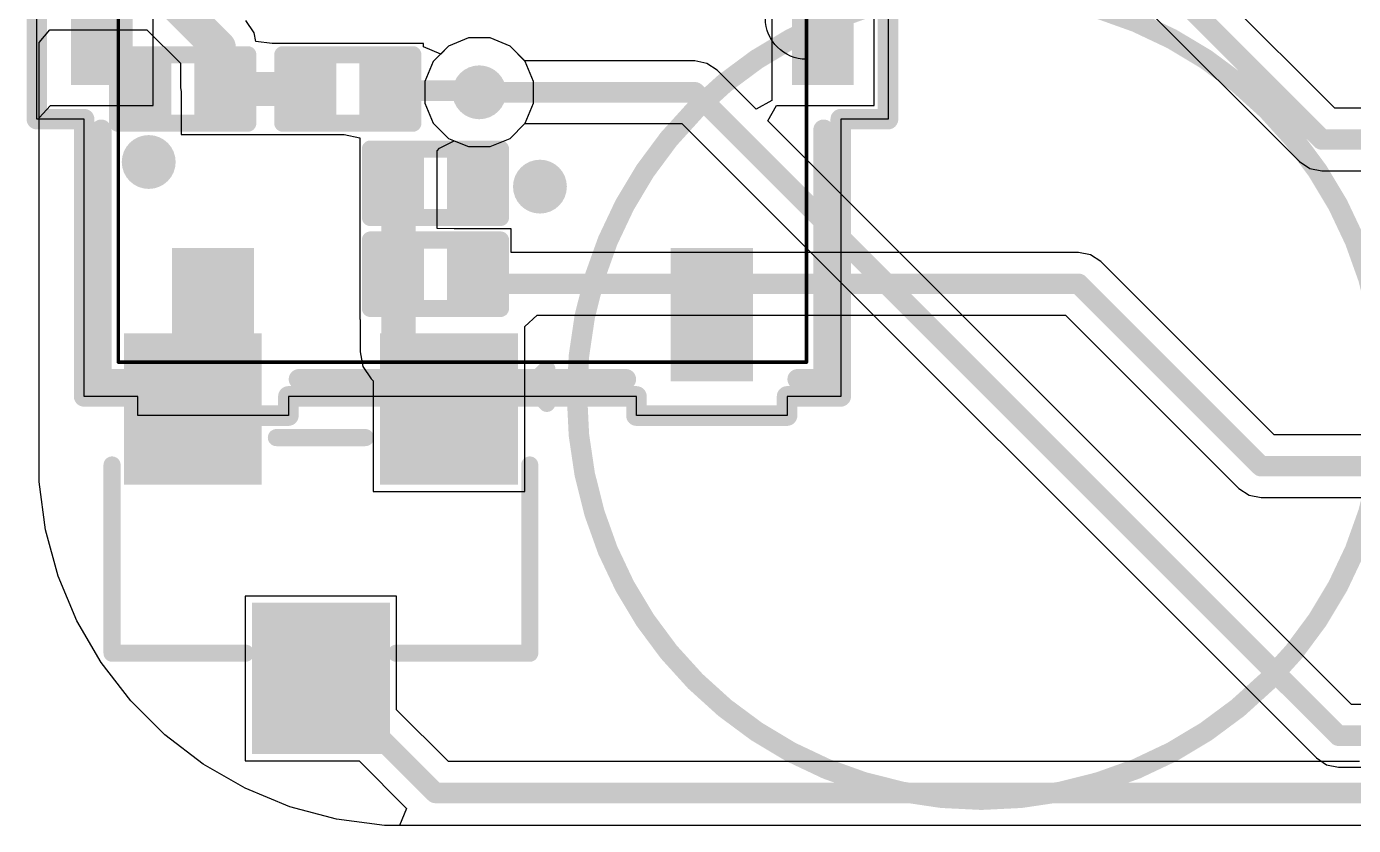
# Model space of a CAD drawing. Header units: inches. Extents: x -0.01 to 1.52, y -0.01 to 0.64.
# Drawn here: x 0.0065 to 0.3941, y 0.0102 to 0.2436 of the extents above; entities that cross this region are included whole.
import ezdxf

# ---------------------------------------------------------------- set-up
doc = ezdxf.new("R2010")
doc.units = ezdxf.units.IN
doc.header["$MEASUREMENT"] = 0
for name, color, linetype in [('Bottom Layer', 5, 'Continuous'), ('Bottom Overlay', 54, 'Continuous'), ('Bottom Solder', 6, 'Continuous'), ('Mechanical 13', 56, 'Continuous'), ('Mechanical 15', 56, 'Continuous'), ('Top Layer', 1, 'Continuous'), ('Top Overlay', 2, 'Continuous'), ('Top Paste', 8, 'Continuous'), ('Top Solder', 216, 'Continuous'), ('Via Holes', 16, 'Continuous')]:
    doc.layers.add(name, color=color, linetype=linetype)

# ---------------------------------------------------------------- blocks, each defined once
blk = doc.blocks.new('EVQPLH_PAN_B_16')
at = {"layer": 'Bottom Layer'}
for points in [[(0.0195, 0.09631), (-0.0195, 0.09631), (-0.0195, 0.11431), (0.0195, 0.11431)], [(-0.10611, 0.08483), (-0.06711, 0.08483), (-0.06711, 0.06083), (-0.10611, 0.06083)], [(0.10611, 0.06083), (0.06711, 0.06083), (0.06711, 0.08483), (0.10611, 0.08483)], [(-0.10611, -0.06083), (-0.06711, -0.06083), (-0.06711, -0.08483), (-0.10611, -0.08483)], [(0.10611, -0.08483), (0.06711, -0.08483), (0.06711, -0.06083), (0.10611, -0.06083)], [(0.0195, -0.11431), (-0.0195, -0.11431), (-0.0195, -0.09631), (0.0195, -0.09631)]]:
    blk.add_hatch(color=5, dxfattribs=at).paths.add_polyline_path(points)
at = {"layer": 'Bottom Solder'}
for points in [[(-0.10611, 0.08483), (-0.06711, 0.08483), (-0.06711, 0.06083), (-0.10611, 0.06083)], [(0.10611, 0.06083), (0.06711, 0.06083), (0.06711, 0.08483), (0.10611, 0.08483)], [(-0.10611, -0.06083), (-0.06711, -0.06083), (-0.06711, -0.08483), (-0.10611, -0.08483)], [(0.10611, -0.08483), (0.06711, -0.08483), (0.06711, -0.06083), (0.10611, -0.06083)]]:
    blk.add_hatch(color=6, dxfattribs=at).paths.add_polyline_path(points)
at = {"layer": 'Bottom Overlay'}
for points in [[(-0.1055, 0.1055, 0.006, 0.006, 0), (-0.0326, 0.1055, 0.006, 0.006, 0)], [(-0.1055, 0.1055, 0.006, 0.006, 0), (-0.1055, 0.09793, 0.006, 0.006, 0)], [(0.0326, 0.1055, 0.006, 0.006, 0), (0.1055, 0.1055, 0.006, 0.006, 0)], [(0.1055, 0.1055, 0.006, 0.006, 0), (0.1055, 0.09793, 0.006, 0.006, 0)], [(-0.1055, 0.04773, 0.006, 0.006, 0), (-0.1055, -0.04773, 0.006, 0.006, 0)], [(0.1055, 0.04773, 0.006, 0.006, 0), (0.1055, -0.04773, 0.006, 0.006, 0)], [(-0.1055, -0.09793, 0.006, 0.006, 0), (-0.1055, -0.1055, 0.006, 0.006, 0)], [(0.1055, -0.09793, 0.006, 0.006, 0), (0.1055, -0.1055, 0.006, 0.006, 0)], [(-0.1055, -0.1055, 0.006, 0.006, 0), (-0.0326, -0.1055, 0.006, 0.006, 0)], [(0.0326, -0.1055, 0.006, 0.006, 0), (0.1055, -0.1055, 0.006, 0.006, 0)]]:
    blk.add_lwpolyline(points, format="xyseb", dxfattribs=at)
for points in [[(-0.107, 0.1055, 0.003, 0.003, 1), (-0.104, 0.1055, 0.003, 0.003, 1)], [(-0.107, 0.1055, 0.003, 0.003, 1), (-0.104, 0.1055, 0.003, 0.003, 1)], [(-0.0341, 0.1055, 0.003, 0.003, 1), (-0.0311, 0.1055, 0.003, 0.003, 1)], [(0.0311, 0.1055, 0.003, 0.003, 1), (0.0341, 0.1055, 0.003, 0.003, 1)], [(0.104, 0.1055, 0.003, 0.003, 1), (0.107, 0.1055, 0.003, 0.003, 1)], [(0.104, 0.1055, 0.003, 0.003, 1), (0.107, 0.1055, 0.003, 0.003, 1)], [(-0.107, 0.09793, 0.003, 0.003, 1), (-0.104, 0.09793, 0.003, 0.003, 1)], [(0.104, 0.09793, 0.003, 0.003, 1), (0.107, 0.09793, 0.003, 0.003, 1)], [(-0.107, 0.04773, 0.003, 0.003, 1), (-0.104, 0.04773, 0.003, 0.003, 1)], [(0.104, 0.04773, 0.003, 0.003, 1), (0.107, 0.04773, 0.003, 0.003, 1)], [(-0.107, -0.04773, 0.003, 0.003, 1), (-0.104, -0.04773, 0.003, 0.003, 1)], [(0.104, -0.04773, 0.003, 0.003, 1), (0.107, -0.04773, 0.003, 0.003, 1)], [(-0.107, -0.09793, 0.003, 0.003, 1), (-0.104, -0.09793, 0.003, 0.003, 1)], [(0.104, -0.09793, 0.003, 0.003, 1), (0.107, -0.09793, 0.003, 0.003, 1)], [(-0.107, -0.1055, 0.003, 0.003, 1), (-0.104, -0.1055, 0.003, 0.003, 1)], [(-0.107, -0.1055, 0.003, 0.003, 1), (-0.104, -0.1055, 0.003, 0.003, 1)], [(-0.0341, -0.1055, 0.003, 0.003, 1), (-0.0311, -0.1055, 0.003, 0.003, 1)], [(0.0311, -0.1055, 0.003, 0.003, 1), (0.0341, -0.1055, 0.003, 0.003, 1)], [(0.104, -0.1055, 0.003, 0.003, 1), (0.107, -0.1055, 0.003, 0.003, 1)], [(0.104, -0.1055, 0.003, 0.003, 1), (0.107, -0.1055, 0.003, 0.003, 1)]]:
    blk.add_lwpolyline(points, format="xyseb", close=True, dxfattribs=at)
at = {"layer": 'Mechanical 13'}
for points, format in [([(-0.1005, 0.1005, 0.001, 0.001, 0), (-0.1005, -0.1005, 0.001, 0.001, 0)], "xyseb"), ([(-0.1005, 0.1005, 0.001, 0.001, 0), (0.1005, 0.1005, 0.001, 0.001, 0)], "xyseb"), ([(0.1005, 0.1005, 0.001, 0.001, 0), (0.1005, -0.1005, 0.001, 0.001, 0)], "xyseb"), ([(-0.012, -0.1005, -1), (0.012, -0.1005)], "xyb"), ([(-0.1005, -0.1005, 0.001, 0.001, 0), (0.1005, -0.1005, 0.001, 0.001, 0)], "xyseb")]:
    blk.add_lwpolyline(points, format=format, dxfattribs=at)
for points, format in [([(-0.10075, 0.1005, 0.0005, 0.0005, 1), (-0.10025, 0.1005, 0.0005, 0.0005, 1)], "xyseb"), ([(-0.10075, 0.1005, 0.0005, 0.0005, 1), (-0.10025, 0.1005, 0.0005, 0.0005, 1)], "xyseb"), ([(0.10025, 0.1005, 0.0005, 0.0005, 1), (0.10075, 0.1005, 0.0005, 0.0005, 1)], "xyseb"), ([(0.10025, 0.1005, 0.0005, 0.0005, 1), (0.10075, 0.1005, 0.0005, 0.0005, 1)], "xyseb"), ([(-0.10075, -0.1005, 0.0005, 0.0005, 1), (-0.10025, -0.1005, 0.0005, 0.0005, 1)], "xyseb"), ([(-0.10075, -0.1005, 0.0005, 0.0005, 1), (-0.10025, -0.1005, 0.0005, 0.0005, 1)], "xyseb"), ([(-0.012, -0.1005, 1), (-0.012, -0.1005, 1)], "xyb"), ([(0.012, -0.1005, 1), (0.012, -0.1005, 1)], "xyb"), ([(0.10025, -0.1005, 0.0005, 0.0005, 1), (0.10075, -0.1005, 0.0005, 0.0005, 1)], "xyseb"), ([(0.10025, -0.1005, 0.0005, 0.0005, 1), (0.10075, -0.1005, 0.0005, 0.0005, 1)], "xyseb")]:
    blk.add_lwpolyline(points, format=format, close=True, dxfattribs=at)
at = {"layer": 'Mechanical 15'}
for p, q in [((-0.0295, 0.1105), (-0.0295, 0.12431)), ((-0.0295, 0.12431), (0.0295, 0.12431)), ((0.0295, 0.12431), (0.0295, 0.1105)), ((-0.1105, 0.09483), (-0.1105, 0.1105)), ((-0.1105, 0.1105), (-0.0295, 0.1105)), ((0.0295, 0.1105), (0.1105, 0.1105)), ((0.1105, 0.1105), (0.1105, 0.09483)), ((-0.11611, 0.05083), (-0.11611, 0.09483)), ((-0.11611, 0.09483), (-0.1105, 0.09483)), ((0.1105, 0.09483), (0.11611, 0.09483)), ((0.11611, 0.09483), (0.11611, 0.05083)), ((-0.1105, 0.05083), (-0.11611, 0.05083)), ((-0.1105, -0.05083), (-0.1105, 0.05083)), ((0.11611, 0.05083), (0.1105, 0.05083)), ((0.1105, 0.05083), (0.1105, -0.05083)), ((-0.11611, -0.05083), (-0.1105, -0.05083)), ((-0.11611, -0.09483), (-0.11611, -0.05083)), ((0.1105, -0.05083), (0.11611, -0.05083)), ((0.11611, -0.05083), (0.11611, -0.09483)), ((-0.1105, -0.09483), (-0.11611, -0.09483)), ((-0.1105, -0.1105), (-0.1105, -0.09483)), ((0.11611, -0.09483), (0.1105, -0.09483)), ((0.1105, -0.09483), (0.1105, -0.1105)), ((-0.0295, -0.1105), (-0.1105, -0.1105)), ((-0.0295, -0.12431), (-0.0295, -0.1105)), ((0.1105, -0.1105), (0.0295, -0.1105)), ((0.0295, -0.1105), (0.0295, -0.12431)), ((0.0295, -0.12431), (-0.0295, -0.12431))]:
    blk.add_line(p, q, dxfattribs=at)
for points in [[(-0.0295, 0.12431, 0.006, 0.006, 0), (0.0295, 0.12431, 0.006, 0.006, 0)], [(-0.0295, 0.12431, 0.006, 0.006, 0), (-0.0295, 0.1105, 0.006, 0.006, 0)], [(0.0295, 0.12431, 0.006, 0.006, 0), (0.0295, 0.1105, 0.006, 0.006, 0)], [(-0.1105, 0.1105, 0.006, 0.006, 0), (-0.0295, 0.1105, 0.006, 0.006, 0)], [(-0.1105, 0.1105, 0.006, 0.006, 0), (-0.1105, 0.09483, 0.006, 0.006, 0)], [(0.0295, 0.1105, 0.006, 0.006, 0), (0.1105, 0.1105, 0.006, 0.006, 0)], [(0.1105, 0.1105, 0.006, 0.006, 0), (0.1105, 0.09483, 0.006, 0.006, 0)], [(-0.11611, 0.09483, 0.006, 0.006, 0), (-0.1105, 0.09483, 0.006, 0.006, 0)], [(-0.11611, 0.09483, 0.006, 0.006, 0), (-0.11611, 0.05083, 0.006, 0.006, 0)], [(0.1105, 0.09483, 0.006, 0.006, 0), (0.11611, 0.09483, 0.006, 0.006, 0)], [(0.11611, 0.09483, 0.006, 0.006, 0), (0.11611, 0.05083, 0.006, 0.006, 0)], [(-0.11611, 0.05083, 0.006, 0.006, 0), (-0.1105, 0.05083, 0.006, 0.006, 0)], [(-0.1105, 0.05083, 0.006, 0.006, 0), (-0.1105, -0.05083, 0.006, 0.006, 0)], [(0.1105, 0.05083, 0.006, 0.006, 0), (0.1105, -0.05083, 0.006, 0.006, 0)], [(0.1105, 0.05083, 0.006, 0.006, 0), (0.11611, 0.05083, 0.006, 0.006, 0)], [(-0.11611, -0.05083, 0.006, 0.006, 0), (-0.11611, -0.09483, 0.006, 0.006, 0)], [(-0.11611, -0.05083, 0.006, 0.006, 0), (-0.1105, -0.05083, 0.006, 0.006, 0)], [(0.1105, -0.05083, 0.006, 0.006, 0), (0.11611, -0.05083, 0.006, 0.006, 0)], [(0.11611, -0.05083, 0.006, 0.006, 0), (0.11611, -0.09483, 0.006, 0.006, 0)], [(-0.11611, -0.09483, 0.006, 0.006, 0), (-0.1105, -0.09483, 0.006, 0.006, 0)], [(-0.1105, -0.09483, 0.006, 0.006, 0), (-0.1105, -0.1105, 0.006, 0.006, 0)], [(0.1105, -0.09483, 0.006, 0.006, 0), (0.1105, -0.1105, 0.006, 0.006, 0)], [(0.1105, -0.09483, 0.006, 0.006, 0), (0.11611, -0.09483, 0.006, 0.006, 0)], [(-0.1105, -0.1105, 0.006, 0.006, 0), (-0.0295, -0.1105, 0.006, 0.006, 0)], [(-0.0295, -0.1105, 0.006, 0.006, 0), (-0.0295, -0.12431, 0.006, 0.006, 0)], [(0.0295, -0.1105, 0.006, 0.006, 0), (0.0295, -0.12431, 0.006, 0.006, 0)], [(0.0295, -0.1105, 0.006, 0.006, 0), (0.1105, -0.1105, 0.006, 0.006, 0)], [(-0.0295, -0.12431, 0.006, 0.006, 0), (0.0295, -0.12431, 0.006, 0.006, 0)]]:
    blk.add_lwpolyline(points, format="xyseb", dxfattribs=at)
for points in [[(-0.031, 0.12431, 0.003, 0.003, 1), (-0.028, 0.12431, 0.003, 0.003, 1)], [(-0.031, 0.12431, 0.003, 0.003, 1), (-0.028, 0.12431, 0.003, 0.003, 1)], [(0.028, 0.12431, 0.003, 0.003, 1), (0.031, 0.12431, 0.003, 0.003, 1)], [(0.028, 0.12431, 0.003, 0.003, 1), (0.031, 0.12431, 0.003, 0.003, 1)], [(-0.112, 0.1105, 0.003, 0.003, 1), (-0.109, 0.1105, 0.003, 0.003, 1)], [(-0.112, 0.1105, 0.003, 0.003, 1), (-0.109, 0.1105, 0.003, 0.003, 1)], [(-0.031, 0.1105, 0.003, 0.003, 1), (-0.028, 0.1105, 0.003, 0.003, 1)], [(-0.031, 0.1105, 0.003, 0.003, 1), (-0.028, 0.1105, 0.003, 0.003, 1)], [(0.028, 0.1105, 0.003, 0.003, 1), (0.031, 0.1105, 0.003, 0.003, 1)], [(0.028, 0.1105, 0.003, 0.003, 1), (0.031, 0.1105, 0.003, 0.003, 1)], [(0.109, 0.1105, 0.003, 0.003, 1), (0.112, 0.1105, 0.003, 0.003, 1)], [(0.109, 0.1105, 0.003, 0.003, 1), (0.112, 0.1105, 0.003, 0.003, 1)], [(-0.11761, 0.09483, 0.003, 0.003, 1), (-0.11461, 0.09483, 0.003, 0.003, 1)], [(-0.11761, 0.09483, 0.003, 0.003, 1), (-0.11461, 0.09483, 0.003, 0.003, 1)], [(-0.112, 0.09483, 0.003, 0.003, 1), (-0.109, 0.09483, 0.003, 0.003, 1)], [(-0.112, 0.09483, 0.003, 0.003, 1), (-0.109, 0.09483, 0.003, 0.003, 1)], [(0.109, 0.09483, 0.003, 0.003, 1), (0.112, 0.09483, 0.003, 0.003, 1)], [(0.109, 0.09483, 0.003, 0.003, 1), (0.112, 0.09483, 0.003, 0.003, 1)], [(0.11461, 0.09483, 0.003, 0.003, 1), (0.11761, 0.09483, 0.003, 0.003, 1)], [(0.11461, 0.09483, 0.003, 0.003, 1), (0.11761, 0.09483, 0.003, 0.003, 1)], [(-0.11761, 0.05083, 0.003, 0.003, 1), (-0.11461, 0.05083, 0.003, 0.003, 1)], [(-0.11761, 0.05083, 0.003, 0.003, 1), (-0.11461, 0.05083, 0.003, 0.003, 1)], [(-0.112, 0.05083, 0.003, 0.003, 1), (-0.109, 0.05083, 0.003, 0.003, 1)], [(-0.112, 0.05083, 0.003, 0.003, 1), (-0.109, 0.05083, 0.003, 0.003, 1)], [(0.109, 0.05083, 0.003, 0.003, 1), (0.112, 0.05083, 0.003, 0.003, 1)], [(0.109, 0.05083, 0.003, 0.003, 1), (0.112, 0.05083, 0.003, 0.003, 1)], [(0.11461, 0.05083, 0.003, 0.003, 1), (0.11761, 0.05083, 0.003, 0.003, 1)], [(0.11461, 0.05083, 0.003, 0.003, 1), (0.11761, 0.05083, 0.003, 0.003, 1)], [(-0.11761, -0.05083, 0.003, 0.003, 1), (-0.11461, -0.05083, 0.003, 0.003, 1)], [(-0.11761, -0.05083, 0.003, 0.003, 1), (-0.11461, -0.05083, 0.003, 0.003, 1)], [(-0.112, -0.05083, 0.003, 0.003, 1), (-0.109, -0.05083, 0.003, 0.003, 1)], [(-0.112, -0.05083, 0.003, 0.003, 1), (-0.109, -0.05083, 0.003, 0.003, 1)], [(0.109, -0.05083, 0.003, 0.003, 1), (0.112, -0.05083, 0.003, 0.003, 1)], [(0.109, -0.05083, 0.003, 0.003, 1), (0.112, -0.05083, 0.003, 0.003, 1)], [(0.11461, -0.05083, 0.003, 0.003, 1), (0.11761, -0.05083, 0.003, 0.003, 1)], [(0.11461, -0.05083, 0.003, 0.003, 1), (0.11761, -0.05083, 0.003, 0.003, 1)], [(-0.11761, -0.09483, 0.003, 0.003, 1), (-0.11461, -0.09483, 0.003, 0.003, 1)], [(-0.11761, -0.09483, 0.003, 0.003, 1), (-0.11461, -0.09483, 0.003, 0.003, 1)], [(-0.112, -0.09483, 0.003, 0.003, 1), (-0.109, -0.09483, 0.003, 0.003, 1)], [(-0.112, -0.09483, 0.003, 0.003, 1), (-0.109, -0.09483, 0.003, 0.003, 1)], [(0.109, -0.09483, 0.003, 0.003, 1), (0.112, -0.09483, 0.003, 0.003, 1)], [(0.109, -0.09483, 0.003, 0.003, 1), (0.112, -0.09483, 0.003, 0.003, 1)], [(0.11461, -0.09483, 0.003, 0.003, 1), (0.11761, -0.09483, 0.003, 0.003, 1)], [(0.11461, -0.09483, 0.003, 0.003, 1), (0.11761, -0.09483, 0.003, 0.003, 1)], [(-0.112, -0.1105, 0.003, 0.003, 1), (-0.109, -0.1105, 0.003, 0.003, 1)], [(-0.112, -0.1105, 0.003, 0.003, 1), (-0.109, -0.1105, 0.003, 0.003, 1)], [(-0.031, -0.1105, 0.003, 0.003, 1), (-0.028, -0.1105, 0.003, 0.003, 1)], [(-0.031, -0.1105, 0.003, 0.003, 1), (-0.028, -0.1105, 0.003, 0.003, 1)], [(0.028, -0.1105, 0.003, 0.003, 1), (0.031, -0.1105, 0.003, 0.003, 1)], [(0.028, -0.1105, 0.003, 0.003, 1), (0.031, -0.1105, 0.003, 0.003, 1)], [(0.109, -0.1105, 0.003, 0.003, 1), (0.112, -0.1105, 0.003, 0.003, 1)], [(0.109, -0.1105, 0.003, 0.003, 1), (0.112, -0.1105, 0.003, 0.003, 1)], [(-0.031, -0.12431, 0.003, 0.003, 1), (-0.028, -0.12431, 0.003, 0.003, 1)], [(-0.031, -0.12431, 0.003, 0.003, 1), (-0.028, -0.12431, 0.003, 0.003, 1)], [(0.028, -0.12431, 0.003, 0.003, 1), (0.031, -0.12431, 0.003, 0.003, 1)], [(0.028, -0.12431, 0.003, 0.003, 1), (0.031, -0.12431, 0.003, 0.003, 1)]]:
    blk.add_lwpolyline(points, format="xyseb", close=True, dxfattribs=at)
blk = doc.blocks.new('SOT_23_17')
at = {"layer": 'Top Layer'}
for points in [[(-0.01614, 0.05748), (0.01614, 0.05748), (0.01614, 0.02126), (-0.01614, 0.02126)], [(-0.05354, -0.02126), (-0.02126, -0.02126), (-0.02126, -0.05748), (-0.05354, -0.05748)], [(0.02126, -0.02126), (0.05354, -0.02126), (0.05354, -0.05748), (0.02126, -0.05748)]]:
    blk.add_hatch(color=1, dxfattribs=at).paths.add_polyline_path(points)
at = {"layer": 'Top Paste'}
for points in [[(-0.01614, 0.05748), (0.01614, 0.05748), (0.01614, 0.02126), (-0.01614, 0.02126)], [(-0.05354, -0.02126), (-0.02126, -0.02126), (-0.02126, -0.05748), (-0.05354, -0.05748)], [(0.02126, -0.02126), (0.05354, -0.02126), (0.05354, -0.05748), (0.02126, -0.05748)]]:
    blk.add_hatch(color=8, dxfattribs=at).paths.add_polyline_path(points)
at = {"layer": 'Top Solder'}
for points in [[(-0.02014, 0.06148), (0.02014, 0.06148), (0.02014, 0.01726), (-0.02014, 0.01726)], [(-0.05754, -0.01726), (-0.01726, -0.01726), (-0.01726, -0.06148), (-0.05754, -0.06148)], [(0.01726, -0.01726), (0.05754, -0.01726), (0.05754, -0.06148), (0.01726, -0.06148)]]:
    blk.add_hatch(color=216, dxfattribs=at).paths.add_polyline_path(points)
at = {"layer": 'Top Overlay'}
for points in [[(-0.061, 0.032, 0.005, 0.005, 0), (-0.061, -0.023, 0.005, 0.005, 0)], [(-0.022, 0.032, 0.005, 0.005, 0), (-0.061, 0.032, 0.005, 0.005, 0)], [(0.061, 0.032, 0.005, 0.005, 0), (0.022, 0.032, 0.005, 0.005, 0)], [(0.061, 0.032, 0.005, 0.005, 0), (0.061, -0.023, 0.005, 0.005, 0)], [(0.013, -0.031, 0.005, 0.005, 0), (-0.013, -0.031, 0.005, 0.005, 0)], [(-0.061, -0.046, 0.005, 0.005, 0), (-0.066, -0.041, 0.005, 0.005, 0)], [(-0.066, -0.041, 0.005, 0.005, 0), (-0.066, -0.051, 0.005, 0.005, 0)], [(-0.061, -0.046, 0.005, 0.005, 0), (-0.066, -0.051, 0.005, 0.005, 0)]]:
    blk.add_lwpolyline(points, format="xyseb", dxfattribs=at)
for points in [[(-0.06225, 0.032, 0.0025, 0.0025, 1), (-0.05975, 0.032, 0.0025, 0.0025, 1)], [(-0.06225, 0.032, 0.0025, 0.0025, 1), (-0.05975, 0.032, 0.0025, 0.0025, 1)], [(-0.02325, 0.032, 0.0025, 0.0025, 1), (-0.02075, 0.032, 0.0025, 0.0025, 1)], [(0.02075, 0.032, 0.0025, 0.0025, 1), (0.02325, 0.032, 0.0025, 0.0025, 1)], [(0.05975, 0.032, 0.0025, 0.0025, 1), (0.06225, 0.032, 0.0025, 0.0025, 1)], [(0.05975, 0.032, 0.0025, 0.0025, 1), (0.06225, 0.032, 0.0025, 0.0025, 1)], [(-0.06225, -0.023, 0.0025, 0.0025, 1), (-0.05975, -0.023, 0.0025, 0.0025, 1)], [(0.05975, -0.023, 0.0025, 0.0025, 1), (0.06225, -0.023, 0.0025, 0.0025, 1)], [(-0.01425, -0.031, 0.0025, 0.0025, 1), (-0.01175, -0.031, 0.0025, 0.0025, 1)], [(0.01175, -0.031, 0.0025, 0.0025, 1), (0.01425, -0.031, 0.0025, 0.0025, 1)], [(-0.06725, -0.041, 0.0025, 0.0025, 1), (-0.06475, -0.041, 0.0025, 0.0025, 1)], [(-0.06725, -0.041, 0.0025, 0.0025, 1), (-0.06475, -0.041, 0.0025, 0.0025, 1)], [(-0.06225, -0.046, 0.0025, 0.0025, 1), (-0.05975, -0.046, 0.0025, 0.0025, 1)], [(-0.06225, -0.046, 0.0025, 0.0025, 1), (-0.05975, -0.046, 0.0025, 0.0025, 1)], [(-0.06725, -0.051, 0.0025, 0.0025, 1), (-0.06475, -0.051, 0.0025, 0.0025, 1)], [(-0.06725, -0.051, 0.0025, 0.0025, 1), (-0.06475, -0.051, 0.0025, 0.0025, 1)]]:
    blk.add_lwpolyline(points, format="xyseb", close=True, dxfattribs=at)
blk = doc.blocks.new('R___0201_27')
at = {"layer": 'Top Layer'}
for points in [[(-0.01614, 0.00728), (-0.00551, 0.00728), (-0.00551, -0.00728), (-0.01614, -0.00728)], [(0.00551, 0.00728), (0.01614, 0.00728), (0.01614, -0.00728), (0.00551, -0.00728)]]:
    blk.add_hatch(color=1, dxfattribs=at).paths.add_polyline_path(points)
at = {"layer": 'Top Paste'}
for points in [[(-0.01614, 0.00728), (-0.00551, 0.00728), (-0.00551, -0.00728), (-0.01614, -0.00728)], [(0.00551, 0.00728), (0.01614, 0.00728), (0.01614, -0.00728), (0.00551, -0.00728)]]:
    blk.add_hatch(color=8, dxfattribs=at).paths.add_polyline_path(points)
at = {"layer": 'Top Solder'}
for points in [[(-0.01831, 0.00945), (-0.00335, 0.00945), (-0.00335, -0.00945), (-0.01831, -0.00945)], [(0.00335, 0.00945), (0.01831, 0.00945), (0.01831, -0.00945), (0.00335, -0.00945)]]:
    blk.add_hatch(color=216, dxfattribs=at).paths.add_polyline_path(points)
at = {"layer": 'Top Overlay'}
for points in [[(-0.019, 0.01, 0.005, 0.005, 0), (0.019, 0.01, 0.005, 0.005, 0)], [(-0.019, -0.01, 0.005, 0.005, 0), (-0.019, 0.01, 0.005, 0.005, 0)], [(0.019, -0.01, 0.005, 0.005, 0), (0.019, 0.01, 0.005, 0.005, 0)], [(-0.019, -0.01, 0.005, 0.005, 0), (0.019, -0.01, 0.005, 0.005, 0)]]:
    blk.add_lwpolyline(points, format="xyseb", dxfattribs=at)
for points in [[(-0.02025, 0.01, 0.0025, 0.0025, 1), (-0.01775, 0.01, 0.0025, 0.0025, 1)], [(-0.02025, 0.01, 0.0025, 0.0025, 1), (-0.01775, 0.01, 0.0025, 0.0025, 1)], [(0.01775, 0.01, 0.0025, 0.0025, 1), (0.02025, 0.01, 0.0025, 0.0025, 1)], [(0.01775, 0.01, 0.0025, 0.0025, 1), (0.02025, 0.01, 0.0025, 0.0025, 1)], [(-0.02025, -0.01, 0.0025, 0.0025, 1), (-0.01775, -0.01, 0.0025, 0.0025, 1)], [(-0.02025, -0.01, 0.0025, 0.0025, 1), (-0.01775, -0.01, 0.0025, 0.0025, 1)], [(0.01775, -0.01, 0.0025, 0.0025, 1), (0.02025, -0.01, 0.0025, 0.0025, 1)], [(0.01775, -0.01, 0.0025, 0.0025, 1), (0.02025, -0.01, 0.0025, 0.0025, 1)]]:
    blk.add_lwpolyline(points, format="xyseb", close=True, dxfattribs=at)
blk = doc.blocks.new('R___0201_28')
at = {"layer": 'Top Layer'}
for points in [[(-0.01614, 0.00728), (-0.00551, 0.00728), (-0.00551, -0.00728), (-0.01614, -0.00728)], [(0.00551, 0.00728), (0.01614, 0.00728), (0.01614, -0.00728), (0.00551, -0.00728)]]:
    blk.add_hatch(color=1, dxfattribs=at).paths.add_polyline_path(points)
at = {"layer": 'Top Paste'}
for points in [[(-0.01614, 0.00728), (-0.00551, 0.00728), (-0.00551, -0.00728), (-0.01614, -0.00728)], [(0.00551, 0.00728), (0.01614, 0.00728), (0.01614, -0.00728), (0.00551, -0.00728)]]:
    blk.add_hatch(color=8, dxfattribs=at).paths.add_polyline_path(points)
at = {"layer": 'Top Solder'}
for points in [[(-0.01831, 0.00945), (-0.00335, 0.00945), (-0.00335, -0.00945), (-0.01831, -0.00945)], [(0.00335, 0.00945), (0.01831, 0.00945), (0.01831, -0.00945), (0.00335, -0.00945)]]:
    blk.add_hatch(color=216, dxfattribs=at).paths.add_polyline_path(points)
at = {"layer": 'Top Overlay'}
for points in [[(0.019, 0.01, 0.005, 0.005, 0), (-0.019, 0.01, 0.005, 0.005, 0)], [(-0.019, 0.01, 0.005, 0.005, 0), (-0.019, -0.01, 0.005, 0.005, 0)], [(0.019, 0.01, 0.005, 0.005, 0), (0.019, -0.01, 0.005, 0.005, 0)], [(0.019, -0.01, 0.005, 0.005, 0), (-0.019, -0.01, 0.005, 0.005, 0)]]:
    blk.add_lwpolyline(points, format="xyseb", dxfattribs=at)
for points in [[(-0.02025, 0.01, 0.0025, 0.0025, 1), (-0.01775, 0.01, 0.0025, 0.0025, 1)], [(-0.02025, 0.01, 0.0025, 0.0025, 1), (-0.01775, 0.01, 0.0025, 0.0025, 1)], [(0.01775, 0.01, 0.0025, 0.0025, 1), (0.02025, 0.01, 0.0025, 0.0025, 1)], [(0.01775, 0.01, 0.0025, 0.0025, 1), (0.02025, 0.01, 0.0025, 0.0025, 1)], [(-0.02025, -0.01, 0.0025, 0.0025, 1), (-0.01775, -0.01, 0.0025, 0.0025, 1)], [(-0.02025, -0.01, 0.0025, 0.0025, 1), (-0.01775, -0.01, 0.0025, 0.0025, 1)], [(0.01775, -0.01, 0.0025, 0.0025, 1), (0.02025, -0.01, 0.0025, 0.0025, 1)], [(0.01775, -0.01, 0.0025, 0.0025, 1), (0.02025, -0.01, 0.0025, 0.0025, 1)]]:
    blk.add_lwpolyline(points, format="xyseb", close=True, dxfattribs=at)
blk = doc.blocks.new('R___0201_31')
at = {"layer": 'Top Layer'}
for points in [[(-0.01614, 0.00728), (-0.00551, 0.00728), (-0.00551, -0.00728), (-0.01614, -0.00728)], [(0.00551, 0.00728), (0.01614, 0.00728), (0.01614, -0.00728), (0.00551, -0.00728)]]:
    blk.add_hatch(color=1, dxfattribs=at).paths.add_polyline_path(points)
at = {"layer": 'Top Paste'}
for points in [[(-0.01614, 0.00728), (-0.00551, 0.00728), (-0.00551, -0.00728), (-0.01614, -0.00728)], [(0.00551, 0.00728), (0.01614, 0.00728), (0.01614, -0.00728), (0.00551, -0.00728)]]:
    blk.add_hatch(color=8, dxfattribs=at).paths.add_polyline_path(points)
at = {"layer": 'Top Solder'}
for points in [[(-0.01831, 0.00945), (-0.00335, 0.00945), (-0.00335, -0.00945), (-0.01831, -0.00945)], [(0.00335, 0.00945), (0.01831, 0.00945), (0.01831, -0.00945), (0.00335, -0.00945)]]:
    blk.add_hatch(color=216, dxfattribs=at).paths.add_polyline_path(points)
at = {"layer": 'Top Overlay'}
for points in [[(0.019, 0.01, 0.005, 0.005, 0), (-0.019, 0.01, 0.005, 0.005, 0)], [(-0.019, 0.01, 0.005, 0.005, 0), (-0.019, -0.01, 0.005, 0.005, 0)], [(0.019, 0.01, 0.005, 0.005, 0), (0.019, -0.01, 0.005, 0.005, 0)], [(0.019, -0.01, 0.005, 0.005, 0), (-0.019, -0.01, 0.005, 0.005, 0)]]:
    blk.add_lwpolyline(points, format="xyseb", dxfattribs=at)
for points in [[(-0.02025, 0.01, 0.0025, 0.0025, 1), (-0.01775, 0.01, 0.0025, 0.0025, 1)], [(-0.02025, 0.01, 0.0025, 0.0025, 1), (-0.01775, 0.01, 0.0025, 0.0025, 1)], [(0.01775, 0.01, 0.0025, 0.0025, 1), (0.02025, 0.01, 0.0025, 0.0025, 1)], [(0.01775, 0.01, 0.0025, 0.0025, 1), (0.02025, 0.01, 0.0025, 0.0025, 1)], [(-0.02025, -0.01, 0.0025, 0.0025, 1), (-0.01775, -0.01, 0.0025, 0.0025, 1)], [(-0.02025, -0.01, 0.0025, 0.0025, 1), (-0.01775, -0.01, 0.0025, 0.0025, 1)], [(0.01775, -0.01, 0.0025, 0.0025, 1), (0.02025, -0.01, 0.0025, 0.0025, 1)], [(0.01775, -0.01, 0.0025, 0.0025, 1), (0.02025, -0.01, 0.0025, 0.0025, 1)]]:
    blk.add_lwpolyline(points, format="xyseb", close=True, dxfattribs=at)
blk = doc.blocks.new('R___0201_32')
at = {"layer": 'Top Layer'}
for points in [[(-0.01614, 0.00728), (-0.00551, 0.00728), (-0.00551, -0.00728), (-0.01614, -0.00728)], [(0.00551, 0.00728), (0.01614, 0.00728), (0.01614, -0.00728), (0.00551, -0.00728)]]:
    blk.add_hatch(color=1, dxfattribs=at).paths.add_polyline_path(points)
at = {"layer": 'Top Paste'}
for points in [[(-0.01614, 0.00728), (-0.00551, 0.00728), (-0.00551, -0.00728), (-0.01614, -0.00728)], [(0.00551, 0.00728), (0.01614, 0.00728), (0.01614, -0.00728), (0.00551, -0.00728)]]:
    blk.add_hatch(color=8, dxfattribs=at).paths.add_polyline_path(points)
at = {"layer": 'Top Solder'}
for points in [[(-0.01831, 0.00945), (-0.00335, 0.00945), (-0.00335, -0.00945), (-0.01831, -0.00945)], [(0.00335, 0.00945), (0.01831, 0.00945), (0.01831, -0.00945), (0.00335, -0.00945)]]:
    blk.add_hatch(color=216, dxfattribs=at).paths.add_polyline_path(points)
at = {"layer": 'Top Overlay'}
for points in [[(-0.019, 0.01, 0.005, 0.005, 0), (-0.019, -0.01, 0.005, 0.005, 0)], [(0.019, 0.01, 0.005, 0.005, 0), (-0.019, 0.01, 0.005, 0.005, 0)], [(0.019, 0.01, 0.005, 0.005, 0), (0.019, -0.01, 0.005, 0.005, 0)], [(0.019, -0.01, 0.005, 0.005, 0), (-0.019, -0.01, 0.005, 0.005, 0)]]:
    blk.add_lwpolyline(points, format="xyseb", dxfattribs=at)
for points in [[(-0.02025, 0.01, 0.0025, 0.0025, 1), (-0.01775, 0.01, 0.0025, 0.0025, 1)], [(-0.02025, 0.01, 0.0025, 0.0025, 1), (-0.01775, 0.01, 0.0025, 0.0025, 1)], [(0.01775, 0.01, 0.0025, 0.0025, 1), (0.02025, 0.01, 0.0025, 0.0025, 1)], [(0.01775, 0.01, 0.0025, 0.0025, 1), (0.02025, 0.01, 0.0025, 0.0025, 1)], [(-0.02025, -0.01, 0.0025, 0.0025, 1), (-0.01775, -0.01, 0.0025, 0.0025, 1)], [(-0.02025, -0.01, 0.0025, 0.0025, 1), (-0.01775, -0.01, 0.0025, 0.0025, 1)], [(0.01775, -0.01, 0.0025, 0.0025, 1), (0.02025, -0.01, 0.0025, 0.0025, 1)], [(0.01775, -0.01, 0.0025, 0.0025, 1), (0.02025, -0.01, 0.0025, 0.0025, 1)]]:
    blk.add_lwpolyline(points, format="xyseb", close=True, dxfattribs=at)

msp = doc.modelspace()

# ---------------------------------------------------------------- hatches: boundary and pattern name
at = {"layer": 'Bottom Layer'}
h = msp.add_hatch(color=5, dxfattribs=at)
edge = h.paths.add_edge_path()
edge.add_arc((0.13878, 0.22441), 0.00787, 0, 360)
h = msp.add_hatch(color=5, dxfattribs=at)
edge = h.paths.add_edge_path()
edge.add_arc((0.04223, 0.20405), 0.00787, 0, 360)
h = msp.add_hatch(color=5, dxfattribs=at)
edge = h.paths.add_edge_path()
edge.add_arc((0.1565, 0.19685), 0.00787, 0, 360)
at = {"layer": 'Top Layer'}
h = msp.add_hatch(color=1, dxfattribs=at)
edge = h.paths.add_edge_path()
edge.add_arc((0.13878, 0.22441), 0.00787, 0, 360)
h = msp.add_hatch(color=1, dxfattribs=at)
edge = h.paths.add_edge_path()
edge.add_arc((0.04223, 0.20405), 0.00787, 0, 360)
h = msp.add_hatch(color=1, dxfattribs=at)
edge = h.paths.add_edge_path()
edge.add_arc((0.1565, 0.19685), 0.00787, 0, 360)
at = {"layer": 'Via Holes'}
h = msp.add_hatch(color=7, dxfattribs=at)
edge = h.paths.add_edge_path()
edge.add_arc((0.13878, 0.22441), 0.00394, 0, 360)
h = msp.add_hatch(color=7, dxfattribs=at)
edge = h.paths.add_edge_path()
edge.add_arc((0.04223, 0.20405), 0.00394, 0, 360)
h = msp.add_hatch(color=7, dxfattribs=at)
edge = h.paths.add_edge_path()
edge.add_arc((0.1565, 0.19685), 0.00394, 0, 360)

# ---------------------------------------------------------------- linework, layer by layer
at = {"layer": 'Bottom Layer'}
for p, q in [((0.38863, 0.21978), (0.26927, 0.33915)), ((0.259, 0.32352), (0.37837, 0.20416)), ((0.04353, 0.22058), (0.04353, 0.27155)), ((0.22419, 0.27155), (0.22419, 0.22534)), ((0.25416, 0.22058), (0.25416, 0.27155)), ((0.12979, 0.23786), (0.12533, 0.2334)), ((0.13562, 0.24028), (0.12979, 0.23786)), ((0.14194, 0.24028), (0.13562, 0.24028)), ((0.14777, 0.23786), (0.14194, 0.24028)), ((0.15207, 0.23356), (0.14777, 0.23786)), ((0.12533, 0.2334), (0.12291, 0.22757)), ((0.20177, 0.23356), (0.15207, 0.23356)), ((0.20527, 0.23286), (0.20177, 0.23356)), ((0.20177, 0.23356), (0.20177, 0.23356)), ((0.20824, 0.23088), (0.20527, 0.23286)), ((0.21964, 0.21948), (0.20824, 0.23088)), ((0.12291, 0.22757), (0.12291, 0.22125)), ((0.22419, 0.22534), (0.22419, 0.22201)), ((0.12291, 0.22125), (0.12533, 0.21542)), ((0.22419, 0.22201), (0.21964, 0.21948)), ((0.0102, 0.21697), (0.01356, 0.22058)), ((0.01356, 0.22058), (0.0152, 0.22058)), ((0.0152, 0.22058), (0.04353, 0.22058)), ((0.22309, 0.21603), (0.22562, 0.22058)), ((0.22562, 0.22058), (0.2286, 0.22058)), ((0.2286, 0.22058), (0.25416, 0.22058)), ((0.57972, 0.21978), (0.38863, 0.21978)), ((0.0102, 0.11762), (0.0102, 0.21697)), ((0.12533, 0.21542), (0.12979, 0.21096)), ((0.14777, 0.21096), (0.15207, 0.21526)), ((0.15207, 0.21526), (0.19798, 0.21526)), ((0.19798, 0.21526), (0.38329, 0.02995)), ((0.39355, 0.04557), (0.22309, 0.21603)), ((0.12979, 0.21096), (0.13562, 0.20854)), ((0.14194, 0.20854), (0.14777, 0.21096)), ((0.13562, 0.20854), (0.14194, 0.20854)), ((0.37837, 0.20416), (0.37837, 0.20416)), ((0.37837, 0.20416), (0.38134, 0.20217)), ((0.38134, 0.20217), (0.38484, 0.20148)), ((0.38484, 0.20148), (0.57571, 0.20148)), ((0.01023, 0.11059), (0.0102, 0.11762)), ((0.01212, 0.09661), (0.01023, 0.11059)), ((0.01582, 0.083), (0.01212, 0.09661)), ((0.02126, 0.06998), (0.01582, 0.083)), ((0.02835, 0.05778), (0.02126, 0.06998)), ((0.03697, 0.04661), (0.02835, 0.05778)), ((0.04697, 0.03666), (0.03697, 0.04661)), ((0.45845, 0.04557), (0.39355, 0.04557)), ((0.05817, 0.02809), (0.04697, 0.03666)), ((0.0704, 0.02106), (0.05817, 0.02809)), ((0.38329, 0.02995), (0.38329, 0.02995)), ((0.38329, 0.02995), (0.38626, 0.02796)), ((0.38626, 0.02796), (0.38976, 0.02726)), ((0.38976, 0.02726), (0.38976, 0.02726)), ((0.38976, 0.02726), (0.46515, 0.02726)), ((0.08344, 0.01567), (0.0704, 0.02106)), ((0.09707, 0.01203), (0.08344, 0.01567)), ((0.11106, 0.0102), (0.09707, 0.01203)), ((0.11811, 0.0102), (0.11106, 0.0102)), ((0.50281, 0.0102), (0.11811, 0.0102))]:
    msp.add_line(p, q, dxfattribs=at)
for points in [[(0.2628, 0.33268, 0.00598, 0.00598, 0), (0.38484, 0.21063, 0.00598, 0.00598, 0)], [(0.13878, 0.22441, 0.00598, 0.00598, 0), (0.20177, 0.22441, 0.00598, 0.00598, 0)], [(0.20177, 0.22441, 0.00598, 0.00598, 0), (0.38976, 0.03642, 0.00598, 0.00598, 0)], [(0.38484, 0.21063, 0.00598, 0.00598, 0), (0.57972, 0.21063, 0.00598, 0.00598, 0)], [(0.38976, 0.03642, 0.00598, 0.00598, 0), (0.46515, 0.03642, 0.00598, 0.00598, 0)]]:
    msp.add_lwpolyline(points, format="xyseb", dxfattribs=at)
for points in [[(0.13728, 0.22441, 0.00299, 0.00299, 1), (0.14028, 0.22441, 0.00299, 0.00299, 1)], [(0.20028, 0.22441, 0.00299, 0.00299, 1), (0.20327, 0.22441, 0.00299, 0.00299, 1)], [(0.20028, 0.22441, 0.00299, 0.00299, 1), (0.20327, 0.22441, 0.00299, 0.00299, 1)], [(0.38335, 0.21063, 0.00299, 0.00299, 1), (0.38634, 0.21063, 0.00299, 0.00299, 1)], [(0.38335, 0.21063, 0.00299, 0.00299, 1), (0.38634, 0.21063, 0.00299, 0.00299, 1)], [(0.38827, 0.03642, 0.00299, 0.00299, 1), (0.39126, 0.03642, 0.00299, 0.00299, 1)], [(0.38827, 0.03642, 0.00299, 0.00299, 1), (0.39126, 0.03642, 0.00299, 0.00299, 1)]]:
    msp.add_lwpolyline(points, format="xyseb", close=True, dxfattribs=at)
at = {"layer": 'Top Layer'}
for p, q in [((0.07302, 0.24181), (0.0706, 0.24544)), ((0.0102, 0.23893), (0.01331, 0.24264)), ((0.01331, 0.24264), (0.0152, 0.24264)), ((0.0152, 0.24264), (0.04172, 0.24264)), ((0.04172, 0.24264), (0.05148, 0.23288)), ((0.07353, 0.23928), (0.07302, 0.24181)), ((0.0102, 0.11762), (0.0102, 0.23893)), ((0.07827, 0.23866), (0.07353, 0.23928)), ((0.12252, 0.23866), (0.07827, 0.23866)), ((0.07827, 0.23866), (0.07827, 0.23866)), ((0.12252, 0.23766), (0.12252, 0.23866)), ((0.12752, 0.23559), (0.12252, 0.23766)), ((0.12979, 0.23786), (0.12752, 0.23559)), ((0.13562, 0.24028), (0.12979, 0.23786)), ((0.14194, 0.24028), (0.13562, 0.24028)), ((0.14777, 0.23786), (0.14194, 0.24028)), ((0.15223, 0.2334), (0.14777, 0.23786)), ((0.05148, 0.23288), (0.05148, 0.22571)), ((0.15465, 0.22757), (0.15223, 0.2334)), ((0.05148, 0.22571), (0.05169, 0.22463)), ((0.15465, 0.22125), (0.15465, 0.22757)), ((0.05169, 0.22463), (0.05169, 0.21213)), ((0.15223, 0.21542), (0.15465, 0.22125)), ((0.14777, 0.21096), (0.15223, 0.21542)), ((0.05169, 0.21213), (0.07429, 0.21213)), ((0.07429, 0.21213), (0.07429, 0.21213)), ((0.07429, 0.21213), (0.07827, 0.21213)), ((0.07827, 0.21213), (0.07827, 0.21213)), ((0.07827, 0.21213), (0.09928, 0.21213)), ((0.09928, 0.21213), (0.10386, 0.2111)), ((0.10386, 0.2111), (0.10386, 0.20713)), ((0.12718, 0.20812), (0.13146, 0.21027)), ((0.13146, 0.21027), (0.13562, 0.20854)), ((0.14194, 0.20854), (0.14777, 0.21096)), ((0.10386, 0.20713), (0.10386, 0.18953)), ((0.12646, 0.20734), (0.12718, 0.20812)), ((0.12646, 0.18457), (0.12646, 0.20734)), ((0.13562, 0.20854), (0.14194, 0.20854)), ((0.10386, 0.18953), (0.10386, 0.18457)), ((0.10386, 0.18457), (0.10386, 0.18457)), ((0.10386, 0.18457), (0.10386, 0.18453)), ((0.10386, 0.18453), (0.10386, 0.18453)), ((0.10386, 0.18453), (0.10386, 0.15799)), ((0.13144, 0.18453), (0.12646, 0.18457)), ((0.14811, 0.18453), (0.13144, 0.18453)), ((0.14811, 0.17761), (0.14811, 0.18453)), ((0.31383, 0.17761), (0.14811, 0.17761)), ((0.31733, 0.17691), (0.31383, 0.17761)), ((0.31383, 0.17761), (0.31383, 0.17761)), ((0.3203, 0.17493), (0.31733, 0.17691)), ((0.37091, 0.12431), (0.3203, 0.17493)), ((0.15205, 0.15598), (0.15567, 0.1593)), ((0.15567, 0.1593), (0.31004, 0.1593)), ((0.31004, 0.1593), (0.36065, 0.10869)), ((0.10386, 0.15799), (0.10396, 0.15799)), ((0.10396, 0.15799), (0.10396, 0.14862)), ((0.15205, 0.1078), (0.15205, 0.15598)), ((0.10396, 0.14862), (0.10481, 0.14434)), ((0.10481, 0.14434), (0.10724, 0.1407)), ((0.10724, 0.1407), (0.1078, 0.14015)), ((0.1078, 0.14015), (0.1078, 0.1078)), ((0.39825, 0.12431), (0.37091, 0.12431)), ((0.01023, 0.11059), (0.0102, 0.11762)), ((0.01212, 0.09661), (0.01023, 0.11059)), ((0.36065, 0.10869), (0.36362, 0.1067)), ((0.1078, 0.1078), (0.15205, 0.1078)), ((0.36362, 0.1067), (0.36712, 0.10601)), ((0.36712, 0.10601), (0.36712, 0.10601)), ((0.36712, 0.10601), (0.42089, 0.10601)), ((0.01582, 0.083), (0.01212, 0.09661)), ((0.02126, 0.06998), (0.01582, 0.083)), ((0.11465, 0.07724), (0.07039, 0.07724)), ((0.07039, 0.07724), (0.07039, 0.02906)), ((0.11465, 0.04397), (0.11465, 0.07724)), ((0.02835, 0.05778), (0.02126, 0.06998)), ((0.03697, 0.04661), (0.02835, 0.05778)), ((0.04697, 0.03666), (0.03697, 0.04661)), ((0.12978, 0.02884), (0.11465, 0.04397)), ((0.05817, 0.02809), (0.04697, 0.03666)), ((0.0704, 0.02106), (0.05817, 0.02809)), ((0.07039, 0.02906), (0.10367, 0.02906)), ((0.10367, 0.02906), (0.11753, 0.0152)), ((0.39587, 0.02884), (0.12978, 0.02884)), ((0.08344, 0.01567), (0.0704, 0.02106)), ((0.09707, 0.01203), (0.08344, 0.01567)), ((0.11106, 0.0102), (0.09707, 0.01203)), ((0.11753, 0.0152), (0.11546, 0.0102)), ((0.11546, 0.0102), (0.11106, 0.0102))]:
    msp.add_line(p, q, dxfattribs=at)
for points in [[(0.03543, 0.26476, 0.01, 0.01, 0), (0.06268, 0.23752, 0.01, 0.01, 0)], [(0.06268, 0.22571, 0.01, 0.01, 0), (0.06268, 0.23752, 0.01, 0.01, 0)], [(0.06268, 0.22571, 0.01, 0.01, 0), (0.06299, 0.22539, 0.01, 0.01, 0)], [(0.06299, 0.22539, 0.01, 0.01, 0), (0.08957, 0.22539, 0.01, 0.01, 0)], [(0.11122, 0.22522, 0.01, 0.01, 0), (0.11122, 0.22539, 0.01, 0.01, 0)], [(0.11122, 0.22522, 0.01, 0.01, 0), (0.11154, 0.2249, 0.01, 0.01, 0)], [(0.13829, 0.2249, 0.01, 0.01, 0), (0.13878, 0.22441, 0.01, 0.01, 0)], [(0.11154, 0.2249, 0.00598, 0.00598, 0), (0.13829, 0.2249, 0.00598, 0.00598, 0)], [(0.11516, 0.17126, 0.01, 0.01, 0), (0.11516, 0.19783, 0.01, 0.01, 0)], [(0.11516, 0.14862, 0.01, 0.01, 0), (0.11516, 0.17126, 0.01, 0.01, 0)], [(0.13681, 0.17078, 0.00598, 0.00598, 0), (0.13681, 0.17126, 0.00598, 0.00598, 0)], [(0.13681, 0.17078, 0.00598, 0.00598, 0), (0.13913, 0.16846, 0.00598, 0.00598, 0)], [(0.13913, 0.16846, 0.00598, 0.00598, 0), (0.22525, 0.16846, 0.00598, 0.00598, 0)], [(0.22525, 0.16846, 0.00598, 0.00598, 0), (0.31383, 0.16846, 0.00598, 0.00598, 0)], [(0.31383, 0.16846, 0.00598, 0.00598, 0), (0.36712, 0.11516, 0.00598, 0.00598, 0)], [(0.11516, 0.14862, 0.01, 0.01, 0), (0.12992, 0.13386, 0.01, 0.01, 0)], [(0.12992, 0.13189, 0.01, 0.01, 0), (0.12992, 0.13386, 0.01, 0.01, 0)], [(0.36712, 0.11516, 0.00598, 0.00598, 0), (0.43996, 0.11516, 0.00598, 0.00598, 0)], [(0.09252, 0.05118, 0.00598, 0.00598, 0), (0.09252, 0.05315, 0.00598, 0.00598, 0)], [(0.09252, 0.05118, 0.00598, 0.00598, 0), (0.10567, 0.03803, 0.00598, 0.00598, 0)], [(0.10567, 0.03803, 0.00598, 0.00598, 0), (0.10764, 0.03803, 0.00598, 0.00598, 0)], [(0.10764, 0.03803, 0.00598, 0.00598, 0), (0.12598, 0.01969, 0.00598, 0.00598, 0)], [(0.12598, 0.01969, 0.00598, 0.00598, 0), (0.40913, 0.01969, 0.00598, 0.00598, 0)]]:
    msp.add_lwpolyline(points, format="xyseb", dxfattribs=at)
for points in [[(0.06018, 0.23752, 0.005, 0.005, 1), (0.06518, 0.23752, 0.005, 0.005, 1)], [(0.06018, 0.23752, 0.005, 0.005, 1), (0.06518, 0.23752, 0.005, 0.005, 1)], [(0.06018, 0.22571, 0.005, 0.005, 1), (0.06518, 0.22571, 0.005, 0.005, 1)], [(0.06018, 0.22571, 0.005, 0.005, 1), (0.06518, 0.22571, 0.005, 0.005, 1)], [(0.06049, 0.22539, 0.005, 0.005, 1), (0.06549, 0.22539, 0.005, 0.005, 1)], [(0.06049, 0.22539, 0.005, 0.005, 1), (0.06549, 0.22539, 0.005, 0.005, 1)], [(0.08707, 0.22539, 0.005, 0.005, 1), (0.09207, 0.22539, 0.005, 0.005, 1)], [(0.10872, 0.22539, 0.005, 0.005, 1), (0.11372, 0.22539, 0.005, 0.005, 1)], [(0.10872, 0.22522, 0.005, 0.005, 1), (0.11372, 0.22522, 0.005, 0.005, 1)], [(0.10872, 0.22522, 0.005, 0.005, 1), (0.11372, 0.22522, 0.005, 0.005, 1)], [(0.10904, 0.2249, 0.005, 0.005, 1), (0.11404, 0.2249, 0.005, 0.005, 1)], [(0.13579, 0.2249, 0.005, 0.005, 1), (0.14079, 0.2249, 0.005, 0.005, 1)], [(0.13628, 0.22441, 0.005, 0.005, 1), (0.14128, 0.22441, 0.005, 0.005, 1)], [(0.11004, 0.2249, 0.00299, 0.00299, 1), (0.11303, 0.2249, 0.00299, 0.00299, 1)], [(0.13679, 0.2249, 0.00299, 0.00299, 1), (0.13978, 0.2249, 0.00299, 0.00299, 1)], [(0.11266, 0.19783, 0.005, 0.005, 1), (0.11766, 0.19783, 0.005, 0.005, 1)], [(0.11266, 0.17126, 0.005, 0.005, 1), (0.11766, 0.17126, 0.005, 0.005, 1)], [(0.11266, 0.17126, 0.005, 0.005, 1), (0.11766, 0.17126, 0.005, 0.005, 1)], [(0.13531, 0.17126, 0.00299, 0.00299, 1), (0.13831, 0.17126, 0.00299, 0.00299, 1)], [(0.13531, 0.17078, 0.00299, 0.00299, 1), (0.13831, 0.17078, 0.00299, 0.00299, 1)], [(0.13531, 0.17078, 0.00299, 0.00299, 1), (0.13831, 0.17078, 0.00299, 0.00299, 1)], [(0.13764, 0.16846, 0.00299, 0.00299, 1), (0.14063, 0.16846, 0.00299, 0.00299, 1)], [(0.13764, 0.16846, 0.00299, 0.00299, 1), (0.14063, 0.16846, 0.00299, 0.00299, 1)], [(0.22375, 0.16846, 0.00299, 0.00299, 1), (0.22674, 0.16846, 0.00299, 0.00299, 1)], [(0.22375, 0.16846, 0.00299, 0.00299, 1), (0.22674, 0.16846, 0.00299, 0.00299, 1)], [(0.31233, 0.16846, 0.00299, 0.00299, 1), (0.31532, 0.16846, 0.00299, 0.00299, 1)], [(0.31233, 0.16846, 0.00299, 0.00299, 1), (0.31532, 0.16846, 0.00299, 0.00299, 1)], [(0.11266, 0.14862, 0.005, 0.005, 1), (0.11766, 0.14862, 0.005, 0.005, 1)], [(0.11266, 0.14862, 0.005, 0.005, 1), (0.11766, 0.14862, 0.005, 0.005, 1)], [(0.12742, 0.13386, 0.005, 0.005, 1), (0.13242, 0.13386, 0.005, 0.005, 1)], [(0.12742, 0.13386, 0.005, 0.005, 1), (0.13242, 0.13386, 0.005, 0.005, 1)], [(0.12742, 0.13189, 0.005, 0.005, 1), (0.13242, 0.13189, 0.005, 0.005, 1)], [(0.36563, 0.11516, 0.00299, 0.00299, 1), (0.36862, 0.11516, 0.00299, 0.00299, 1)], [(0.36563, 0.11516, 0.00299, 0.00299, 1), (0.36862, 0.11516, 0.00299, 0.00299, 1)], [(0.09102, 0.05315, 0.00299, 0.00299, 1), (0.09402, 0.05315, 0.00299, 0.00299, 1)], [(0.09102, 0.05118, 0.00299, 0.00299, 1), (0.09402, 0.05118, 0.00299, 0.00299, 1)], [(0.09102, 0.05118, 0.00299, 0.00299, 1), (0.09402, 0.05118, 0.00299, 0.00299, 1)], [(0.10417, 0.03803, 0.00299, 0.00299, 1), (0.10717, 0.03803, 0.00299, 0.00299, 1)], [(0.10417, 0.03803, 0.00299, 0.00299, 1), (0.10717, 0.03803, 0.00299, 0.00299, 1)], [(0.10614, 0.03803, 0.00299, 0.00299, 1), (0.10913, 0.03803, 0.00299, 0.00299, 1)], [(0.10614, 0.03803, 0.00299, 0.00299, 1), (0.10913, 0.03803, 0.00299, 0.00299, 1)], [(0.12449, 0.01969, 0.00299, 0.00299, 1), (0.12748, 0.01969, 0.00299, 0.00299, 1)], [(0.12449, 0.01969, 0.00299, 0.00299, 1), (0.12748, 0.01969, 0.00299, 0.00299, 1)]]:
    msp.add_lwpolyline(points, format="xyseb", close=True, dxfattribs=at)
at = {"layer": 'Top Overlay'}
for points in [[(0.40354, 0.13583, 0.00598, 0.00598, 1), (0.16732, 0.13583, 0.00598, 0.00598, 1)], [(0.16583, 0.13583, 0.00299, 0.00299, 1), (0.16882, 0.13583, 0.00299, 0.00299, 1)]]:
    msp.add_lwpolyline(points, format="xyseb", close=True, dxfattribs=at)

# ---------------------------------------------------------------- block references
for name, p, rotation in [('EVQPLH_PAN_B_16', (0.13386, 0.24606), 90), ('R___0201_28', (0.10039, 0.22539), 180), ('R___0201_31', (0.12598, 0.19783), 180), ('R___0201_32', (0.12598, 0.17126), 180), ('SOT_23_17', (0.09252, 0.09252), 180)]:
    msp.add_blockref(name, p, dxfattribs=dict(rotation=rotation))
msp.add_blockref('R___0201_27', (0.05217, 0.22539))

doc.saveas('drawing.dxf')
